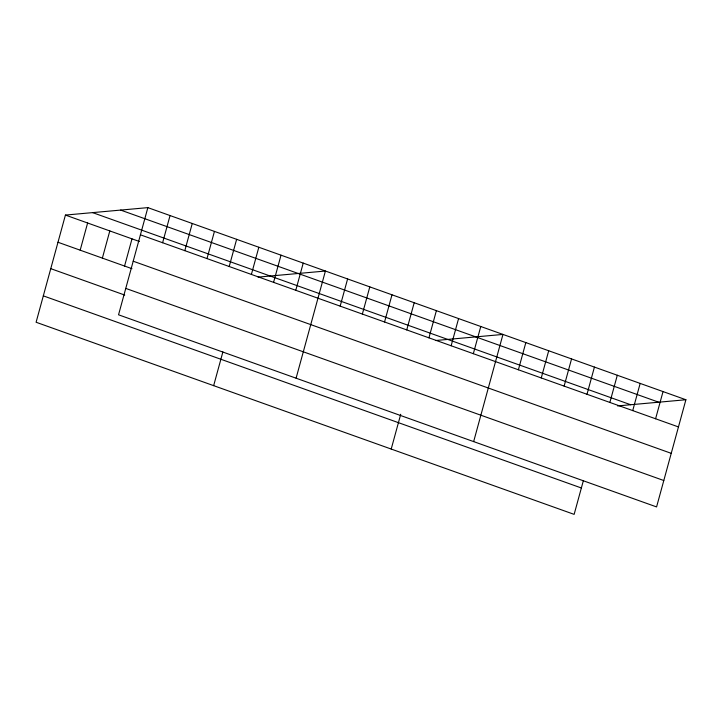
<?xml version="1.0" encoding="UTF-8"?>
<svg xmlns="http://www.w3.org/2000/svg" width="722" height="722" viewBox="0 0 722 722"><rect width="100%" height="100%" fill="white"/><g stroke="black" fill="none" stroke-linecap="round" stroke-linejoin="round"><path stroke-width="1.08" d="M147.857 207.629L118.543 314.801L656.578 506.925L685.9 399.744L147.857 207.629L65.422 215.075L36.1 322.256L574.143 514.371L583.367 480.653M80.178 250.191L87.615 222.999M102.371 258.115L109.807 230.923M124.563 266.039L132 238.847M162.612 242.736L170.049 215.553M184.814 250.66L192.251 223.477M207.006 258.584L214.443 231.401M229.199 266.508L236.635 239.325M213.658 385.656L222.881 351.93M251.391 274.441L258.828 247.249M273.584 282.365L281.02 255.173M295.785 290.289L303.222 263.097M296.092 378.202L325.414 271.03L258.088 277.113M340.17 306.137L347.607 278.954M362.363 314.061L369.799 286.878M384.555 321.985L391.992 294.802M406.748 329.909L414.193 302.726M391.207 449.057L400.719 414.284M428.949 337.842L436.386 310.65M451.142 345.766L458.578 318.573M473.334 353.69L480.771 326.497M473.65 441.602L502.963 334.43L435.637 340.513M518.396 369.781L525.833 342.589M541.265 377.94L548.702 350.757M564.126 386.108L571.562 358.924M586.995 394.275L594.432 367.083M609.864 402.443L617.301 375.25M632.725 410.601L640.17 383.418M655.594 418.769L663.031 391.586M617.563 405.926L685.9 399.744M120.655 210.084L658.699 402.208M92.624 212.62L630.667 404.735M140.42 234.812L678.463 426.937M65.422 215.075L139.4 241.491M133.2 261.211L671.243 453.335M57.986 242.258L131.964 268.683M125.763 288.403L663.798 480.527M50.766 268.656L124.744 295.072M43.32 295.858L581.363 487.982"/></g></svg>
